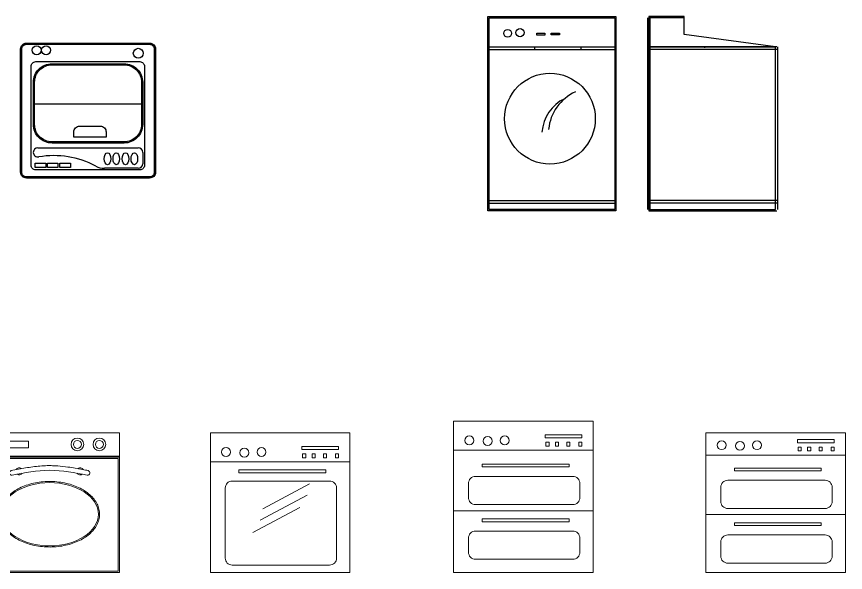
# Model space of a CAD drawing. Header units: millimetres. Extents: x 1738 to 17488, y 11313 to 20600.
# Drawn here: x 6481 to 10046, y 13642 to 16031 of the extents above; entities that cross this region are included whole.
import ezdxf

# ---------------------------------------------------------------- set-up
doc = ezdxf.new("R2010")
doc.units = ezdxf.units.MM

# ---------------------------------------------------------------- blocks, each defined once
blk = doc.blocks.new('A$C2BE2488E')
for p, q in [((0, 0), (0, 834.3)), ((0, 834.3), (550.4, 834.3)), ((5, 5), (5, 829.3)), ((5, 829.3), (545.4, 829.3)), ((545.4, 829.3), (545.4, 5)), ((550.4, 834.3), (550.4, 0)), ((210.3, 762.5), (243.8, 762.5)), ((210.3, 754.2), (210.3, 762.5)), ((243.8, 754.2), (210.3, 754.2)), ((243.8, 762.5), (243.8, 754.2)), ((271.7, 763.7), (308, 763.7)), ((271.7, 755.3), (271.7, 763.7)), ((308, 755.3), (271.7, 755.3)), ((308, 763.7), (308, 755.3)), ((0, 704), (550.4, 704)), ((0, 692.5), (550.4, 692.5)), ((200, 704), (200, 692.5)), ((400, 704), (400, 692.5)), ((0, 100), (5, 100)), ((0, 44.3), (550.4, 44.3)), ((0, 32.8), (550.4, 32.8)), ((550.4, 0), (0, 0)), ((545.4, 5), (5, 5))]:
    blk.add_line(p, q)
for centre, radius in [((84.8, 762.5), 16.7), ((137.8, 765.3), 17.6), ((266.6, 395.6), 195.1)]:
    blk.add_circle(centre, radius)
for centre, radius, start, end in [((455, 332.2), 194.9, 113.9639, 174.8558), ((403.1, 326.7), 171.3, 115.3043, 176.1612)]:
    blk.add_arc(centre, radius, start, end)
blk = doc.blocks.new('A$C1AFE7C90')
for p, q in [((0, 829.3), (0, 5)), ((5, 834.3), (5, 0)), ((5, 834.3), (5, 0)), ((156.8, 834.3), (5, 834.3)), ((10, 829.3), (10, 5)), ((156.8, 829.3), (10, 829.3)), ((156.8, 757.4), (156.8, 834.3)), ((550.4, 704), (156.8, 757.4)), ((0, 700), (5, 700)), ((555.4, 704), (5, 704)), ((10, 700), (5, 700)), ((555.4, 692.5), (5, 692.5)), ((10, 705), (550.4, 705)), ((245, 704), (245, 700)), ((550.4, 5), (550.4, 704)), ((560.4, 5), (560.4, 704)), ((555.4, 44.3), (5, 44.3)), ((555.4, 32.8), (5, 32.8)), ((5, 0), (555.4, 0)), ((10, 5), (550.4, 5))]:
    blk.add_line(p, q)
blk = doc.blocks.new('A$C2FDD3429')
for p, q in [((55, 319), (525, 319)), ((74.5, 130.3), (505.5, 130.3)), ((525.5, 110.3), (525.5, 62)), ((505.5, 42), (360.8, 42))]:
    blk.add_line(p, q)
for points in [[(25, 580), (555, 580, -0.414214), (580, 555), (580, 25, -0.414214), (555, 0), (25, 0, -0.414214), (0, 25), (0, 555, -0.414214)], [(25, 575), (555, 575, -0.414214), (575, 555), (575, 25, -0.414214), (555, 5), (25, 5, -0.414214), (5, 25), (5, 555, -0.414214)], [(65, 500.4), (512.6, 500.4, -0.414214), (532.6, 480.4), (532.6, 54.8, -0.414214), (512.6, 34.8), (65, 34.8, -0.414214), (45, 54.8), (45, 480.4, -0.414214)], [(135, 491.6), (445, 491.6, -0.414214), (525, 411.6), (525, 230.5, -0.414214), (445, 150.5), (135, 150.5, -0.414214), (55, 230.5), (55, 411.6, -0.414214)], [(135, 486.6), (445, 486.6, -0.414214), (520, 411.6), (520, 230.5, -0.414214), (445, 155.5), (135, 155.5, -0.414214), (60, 230.5), (60, 411.6, -0.414214)], [(254, 223.5), (342.7, 223.5, -0.414214), (367.7, 198.5), (367.7, 175.7), (229, 175.7), (229, 198.5, -0.414214)]]:
    blk.add_lwpolyline(points, format="xyb", close=True)
for points in [[(62.7, 64.8), (107.9, 64.8), (107.9, 45), (62.7, 45)], [(115, 64.8), (160.2, 64.8), (160.2, 45), (115, 45)], [(168.6, 64.8), (213.8, 64.8), (213.8, 45), (168.6, 45)]]:
    blk.add_lwpolyline(points, close=True)
for centre, radius in [((68.9, 549.4), 19.1), ((109.5, 549.4), 19.1), ((506.3, 536.3), 21.5)]:
    blk.add_circle(centre, radius)
for centre, radius, start, end in [((74.5, 110.3), 20, 90, 180), ((74.5, 110.7), 20, 180, 279.7934), ((505.5, 110.3), 20, 0, 90), ((143, -285.9), 382.4, 61.8907, 99.7934), ((360.8, 122), 80, 241.8907, 270), ((505.5, 62), 20, 270, 0)]:
    blk.add_arc(centre, radius, start, end)
for centre in [(373.4, 83.1), (373.4, 83.1), (411.5, 83.1), (411.5, 83.1), (451.1, 83.1), (451.1, 83.1), (489.2, 83.1), (489.2, 83.1)]:
    blk.add_ellipse(centre, major_axis=(0, -25.4), ratio=0.556202)
blk = doc.blocks.new('A$C7E884C79')
at = {"lineweight": 5}
for p, q in [((0, 0), (0, 600)), ((0, 600), (0, 0)), ((0, 600), (600, 600)), ((600, 600), (600, 0)), ((600, 0), (600, 600)), ((600, 600), (600, 450)), ((600, 600), (600, 500)), ((600, 500), (0, 500)), ((600, 500), (600, 0)), ((600, 495), (0, 495)), ((0, 0), (600, 0))]:
    blk.add_line(p, q, dxfattribs=at)
for points in [[(36.4, 564.7), (208.9, 564.7), (208.9, 535.3), (36.4, 535.3)], [(5, 490), (595, 490), (595, 5), (5, 5)]]:
    blk.add_lwpolyline(points, close=True, dxfattribs=at)
for centre, radius in [((419.3, 550), 27), ((513.9, 550), 27), ((419.3, 550), 17), ((513.9, 550), 17)]:
    blk.add_circle(centre, radius, dxfattribs=at)
for centre, radius, start, end in [((137.2, 428), 10, 107.9829, 276.9581), ((168.5, 434.2), 15, 50.7888, 150.367), ((431.5, 434.2), 15, 29.633, 129.2112), ((462.8, 428), 10, 263.0419, 72.0171), ((168.5, 434.2), 15, 234.0165, 327.1412), ((431.5, 434.2), 15, 212.8588, 305.9835)]:
    blk.add_arc(centre, radius, start, end, dxfattribs=at)
blk.add_ellipse((300, 250), major_axis=(-209.5, 0), ratio=0.648352, dxfattribs=at)
for points, knots in [([(134.1, 437.5), (144.6, 439.5), (155.1, 441.6), (186, 447.3), (206.5, 450.9), (247.9, 456.4), (268.7, 458.3), (293.5, 458.9), (297.3, 458.9), (304.8, 458.9), (308.5, 458.8), (319.7, 458.5), (327.1, 458.1), (349.4, 456.5), (364.1, 454.9), (399.8, 449.9), (420.6, 446.2), (449.5, 440.7), (457.7, 439.1), (465.9, 437.5)], [0, 0, 0, 0, 31.638865, 31.638865, 92.600143, 92.600143, 153.561421, 153.561421, 164.367647, 164.367647, 175.173874, 175.173874, 196.786327, 196.786327, 240.011233, 240.011233, 302.099201, 302.099201, 326.773065, 326.773065, 326.773065, 326.773065]), ([(85.5, 250), (85.5, 244.8), (85.9, 239.6), (88, 226.9), (90.2, 219.4), (96.4, 204.8), (100.4, 197.7), (109.9, 184.1), (115.6, 177.5), (128.3, 165.1), (135.4, 159.2), (150.9, 148.3), (159.3, 143.3), (177.1, 134.2), (186.6, 130.1), (206.5, 123), (216.8, 119.9), (238.1, 114.9), (249, 113), (271.2, 110.2), (282.5, 109.4), (305, 109), (316.4, 109.4), (338.8, 111.3), (349.8, 112.8), (371.5, 117), (382.1, 119.6), (402.5, 126), (412.3, 129.7), (431, 138.1), (439.8, 142.8), (456.2, 153), (463.8, 158.6), (477.6, 170.5), (483.8, 176.8), (494.6, 190.1), (499.2, 197), (506.7, 211.3), (509.5, 218.7), (513.4, 233.6), (514.4, 241.3), (514.6, 256.5), (513.8, 264.1), (510.2, 279.1), (507.6, 286.6), (500.4, 300.9), (496, 307.9), (485.5, 321.3), (479.5, 327.7), (466, 339.7), (458.5, 345.3), (442.4, 355.8), (433.6, 360.5), (415.2, 369.1), (405.5, 373), (385.2, 379.5), (374.7, 382.3), (353.1, 386.7), (342, 388.3), (319.7, 390.5), (308.4, 390.9), (285.8, 390.7), (274.5, 390.1), (252.3, 387.5), (241.3, 385.7), (219.9, 380.9), (209.5, 378), (189.5, 371), (179.9, 367.1), (161.8, 358.1), (153.3, 353.2), (137.6, 342.5), (130.3, 336.7), (117.3, 324.4), (111.6, 317.9), (101.6, 304.3), (97.5, 297.3), (91, 282.8), (88.6, 275.3), (86, 261.9), (85.5, 255.9), (85.5, 250)], [0, 0, 0, 0, 0.108301, 0.108301, 0.267534, 0.267534, 0.426768, 0.426768, 0.586002, 0.586002, 0.745235, 0.745235, 0.904469, 0.904469, 1.063703, 1.063703, 1.222936, 1.222936, 1.38217, 1.38217, 1.541404, 1.541404, 1.700637, 1.700637, 1.859871, 1.859871, 2.019105, 2.019105, 2.178339, 2.178339, 2.337572, 2.337572, 2.496806, 2.496806, 2.65604, 2.65604, 2.815273, 2.815273, 2.974507, 2.974507, 3.133741, 3.133741, 3.292974, 3.292974, 3.452208, 3.452208, 3.611442, 3.611442, 3.770676, 3.770676, 3.929909, 3.929909, 4.089143, 4.089143, 4.248377, 4.248377, 4.40761, 4.40761, 4.566844, 4.566844, 4.726078, 4.726078, 4.885311, 4.885311, 5.044545, 5.044545, 5.203779, 5.203779, 5.363012, 5.363012, 5.522246, 5.522246, 5.68148, 5.68148, 5.840714, 5.840714, 5.999947, 5.999947, 6.159181, 6.159181, 6.283185, 6.283185, 6.283185, 6.283185])]:
    blk.add_open_spline(points, degree=3, knots=knots, dxfattribs=at)
blk.add_spline([(138, 417.8), (300, 438.9), (462, 417.8)], degree=3, dxfattribs=at)
blk = doc.blocks.new('A$C61D26F3B')
at = {"lineweight": 5}
for p, q in [((0, 600), (600, 600)), ((0, 600), (0, 0)), ((600, 600), (600, 0)), ((0, 475), (600, 475)), ((426.8, 380.5), (225.3, 272.7)), ((415.7, 332.5), (214.3, 224.7)), ((384.3, 278.9), (182.8, 171.2)), ((0, 0), (600, 0))]:
    blk.add_line(p, q, dxfattribs=at)
for points in [[(394, 528.2), (551.9, 528.2), (551.9, 541.8), (394, 541.8)], [(396.7, 492.9), (410.3, 492.9), (410.3, 509.2), (396.7, 509.2)], [(437.5, 492.9), (451.2, 492.9), (451.2, 509.2), (437.5, 509.2)], [(486.5, 492.9), (500.1, 492.9), (500.1, 509.2), (486.5, 509.2)], [(538.2, 492.9), (551.9, 492.9), (551.9, 509.2), (538.2, 509.2)], [(123, 428), (123, 428), (496.3, 428), (496.3, 428), (496.3, 440.4), (496.3, 440.4), (123, 440.4), (123, 440.4)]]:
    blk.add_lwpolyline(points, close=True, dxfattribs=at)
blk.add_lwpolyline([(63.9, 61.4, 0.414214), (93.9, 31.4), (512.9, 31.4, 0.414214), (542.9, 61.4), (542.9, 362.6, 0.414214), (512.9, 392.6), (93.9, 392.6, 0.414214), (63.9, 362.6)], format="xyb", close=True, dxfattribs=at)
for centre in [(67.4, 517.3), (219.8, 517.3), (146.3, 514.6)]:
    blk.add_circle(centre, 19, dxfattribs=at)
blk = doc.blocks.new('A$C0FF41B98')
at = {"lineweight": 5}
for p, q in [((0, 650), (600, 650)), ((0, 650), (600, 650)), ((0, 625), (0, 525)), ((600, 600), (600, 0)), ((0, 525), (600, 525)), ((600, 500), (600, 250)), ((600, 265), (0, 265)), ((0, 0), (600, 0)), ((600, 0), (0, 0)), ((600, 0), (0, 0))]:
    blk.add_line(p, q, dxfattribs=at)
for points in [[(0, 0), (600, 0), (600, 650), (0, 650)], [(0, 0), (600, 0), (600, 650), (0, 650)], [(394, 578.2), (551.9, 578.2), (551.9, 591.8), (394, 591.8)], [(396.7, 542.9), (410.3, 542.9), (410.3, 559.2), (396.7, 559.2)], [(437.5, 542.9), (451.2, 542.9), (451.2, 559.2), (437.5, 559.2)], [(486.5, 542.9), (500.1, 542.9), (500.1, 559.2), (486.5, 559.2)], [(538.2, 542.9), (551.9, 542.9), (551.9, 559.2), (538.2, 559.2)], [(123, 453), (123, 453), (496.3, 453), (496.3, 453), (496.3, 465.4), (496.3, 465.4), (123, 465.4), (123, 465.4)], [(123, 218), (123, 218), (496.3, 218), (496.3, 218), (496.3, 230.4), (496.3, 230.4), (123, 230.4), (123, 230.4)]]:
    blk.add_lwpolyline(points, close=True, dxfattribs=at)
for points in [[(63.9, 321.4, 0.414214), (93.9, 291.4), (512.9, 291.4, 0.414214), (542.9, 321.4), (542.9, 382.6, 0.414214), (512.9, 412.6), (93.9, 412.6, 0.414214), (63.9, 382.6)], [(63.9, 86.4, 0.414214), (93.9, 56.4), (512.9, 56.4, 0.414214), (542.9, 86.4), (542.9, 147.6, 0.414214), (512.9, 177.6), (93.9, 177.6, 0.414214), (63.9, 147.6)]]:
    blk.add_lwpolyline(points, format="xyb", close=True, dxfattribs=at)
for centre in [(67.4, 567.3), (146.3, 564.6), (219.8, 567.3)]:
    blk.add_circle(centre, 19, dxfattribs=at)
blk = doc.blocks.new('A$C417F2C42')
at = {"lineweight": 5}
for p, q in [((600, 600), (600, 0)), ((600, 600), (600, 0)), ((0, 554.2), (0, 504.2)), ((0, 554.2), (0, 504.2)), ((0, 504.2), (600, 504.2)), ((0, 504.2), (600, 504.2)), ((600, 500), (600, 250)), ((600, 500), (600, 250)), ((600, 248.3), (0, 248.3)), ((600, 248.3), (0, 248.3)), ((0, 0), (600, 0)), ((600, 0), (0, 0)), ((600, 0), (0, 0)), ((600, 0), (0, 0)), ((600, 0), (0, 0)), ((0, 0), (600, 0))]:
    blk.add_line(p, q, dxfattribs=at)
for points in [[(0, 0), (600, 0), (600, 600), (0, 600)], [(0, 0), (600, 0), (600, 600), (0, 600)], [(394, 557.5), (551.9, 557.5), (551.9, 571.1), (394, 571.1)], [(394, 557.5), (551.9, 557.5), (551.9, 571.1), (394, 571.1)], [(396.7, 522.1), (410.3, 522.1), (410.3, 538.4), (396.7, 538.4)], [(396.7, 522.1), (410.3, 522.1), (410.3, 538.4), (396.7, 538.4)], [(437.5, 522.1), (451.2, 522.1), (451.2, 538.4), (437.5, 538.4)], [(437.5, 522.1), (451.2, 522.1), (451.2, 538.4), (437.5, 538.4)], [(486.5, 522.1), (500.1, 522.1), (500.1, 538.4), (486.5, 538.4)], [(486.5, 522.1), (500.1, 522.1), (500.1, 538.4), (486.5, 538.4)], [(538.2, 522.1), (551.9, 522.1), (551.9, 538.4), (538.2, 538.4)], [(538.2, 522.1), (551.9, 522.1), (551.9, 538.4), (538.2, 538.4)], [(123, 436.3), (123, 436.3), (496.3, 436.3), (496.3, 436.3), (496.3, 448.7), (496.3, 448.7), (123, 448.7), (123, 448.7)], [(123, 436.3), (123, 436.3), (496.3, 436.3), (496.3, 436.3), (496.3, 448.7), (496.3, 448.7), (123, 448.7), (123, 448.7)], [(123, 201.3), (123, 201.3), (496.3, 201.3), (496.3, 201.3), (496.3, 213.7), (496.3, 213.7), (123, 213.7), (123, 213.7)], [(123, 201.3), (123, 201.3), (496.3, 201.3), (496.3, 201.3), (496.3, 213.7), (496.3, 213.7), (123, 213.7), (123, 213.7)]]:
    blk.add_lwpolyline(points, close=True, dxfattribs=at)
for points in [[(63.9, 304.7, 0.414214), (93.9, 274.7), (512.9, 274.7, 0.414214), (542.9, 304.7), (542.9, 365.9, 0.414214), (512.9, 395.9), (93.9, 395.9, 0.414214), (63.9, 365.9)], [(63.9, 304.7, 0.414214), (93.9, 274.7), (512.9, 274.7, 0.414214), (542.9, 304.7), (542.9, 365.9, 0.414214), (512.9, 395.9), (93.9, 395.9, 0.414214), (63.9, 365.9)], [(63.9, 69.7, 0.414214), (93.9, 39.7), (512.9, 39.7, 0.414214), (542.9, 69.7), (542.9, 130.9, 0.414214), (512.9, 160.9), (93.9, 160.9, 0.414214), (63.9, 130.9)], [(63.9, 69.7, 0.414214), (93.9, 39.7), (512.9, 39.7, 0.414214), (542.9, 69.7), (542.9, 130.9, 0.414214), (512.9, 160.9), (93.9, 160.9, 0.414214), (63.9, 130.9)]]:
    blk.add_lwpolyline(points, format="xyb", close=True, dxfattribs=at)
for centre in [(67.4, 546.6), (67.4, 546.6), (146.3, 543.9), (146.3, 543.9), (219.8, 546.6), (219.8, 546.6)]:
    blk.add_circle(centre, 19, dxfattribs=at)

msp = doc.modelspace()

# ---------------------------------------------------------------- block references
for name, p in [('A$C2BE2488E', (8508.5, 15197)), ('A$C1AFE7C90', (9195.2, 15197)), ('A$C2FDD3429', (6498, 15337.2)), ('A$C0FF41B98', (8360.7, 13642.5)), ('A$C7E884C79', (6322.9, 13642.5)), ('A$C61D26F3B', (7314.2, 13642.5)), ('A$C417F2C42', (9446.1, 13642.5))]:
    msp.add_blockref(name, p)

doc.saveas('drawing.dxf')
